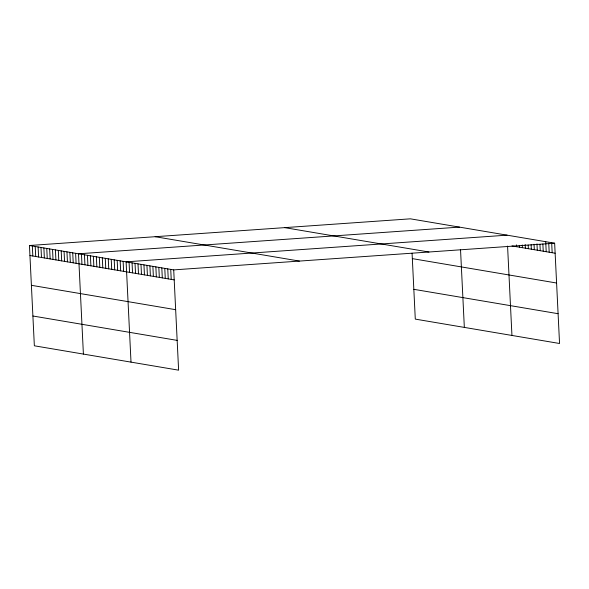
<?xml version="1.0" encoding="UTF-8"?>
<svg xmlns="http://www.w3.org/2000/svg" width="589" height="589" viewBox="0 0 589 589"><rect width="100%" height="100%" fill="white"/><g stroke="black" fill="none" stroke-linecap="round" stroke-linejoin="round"><path stroke-width="0.88" d="M29.45 245.51L173.711 269.887L178.614 370.172L34.353 345.795L29.45 245.51L410.386 218.828L554.647 243.205L559.55 343.49L415.289 319.113L412.072 253.218M459.435 227.118L78.499 253.793L83.402 354.085M507.041 235.166L126.105 261.84L131.008 362.125M173.711 269.887L554.647 243.205M511.996 245.93L555.132 253.218M284.678 227.634L428.939 252.011M412.337 258.63L556.59 283.014M155.157 236.704L299.418 261.082M413.831 289.324L558.092 313.701M29.943 255.523L174.197 279.9M31.394 285.312L175.655 309.689M32.896 316.006L177.156 340.383M551.672 242.705L552.158 252.718M548.742 243.11L549.184 252.217M545.716 241.696L546.209 251.717M542.874 243.927L543.235 251.208M539.944 244.332L540.26 250.708M536.969 243.831L537.286 250.207M534.039 244.236L534.311 249.699M531.109 244.649L531.33 249.199M528.178 245.053L528.355 248.698M525.204 244.553L525.381 248.19M522.274 244.958L522.406 247.689M519.343 245.37L519.432 247.189M516.369 244.862L516.457 246.688M507.571 246.077L511.944 335.45M460.539 249.773L464.338 327.403M170.736 269.387L171.222 279.4M167.755 268.878L168.248 278.892M164.78 268.378L165.273 278.391M161.806 267.877L162.299 277.89M158.831 267.369L159.325 277.39M155.857 266.869L156.343 276.882M152.882 266.368L153.368 276.381M149.908 265.867L150.394 275.88M146.933 265.359L147.419 275.372M143.952 264.859L144.445 274.872M140.977 264.358L141.47 274.371M138.003 263.85L138.496 273.863M135.028 263.349L135.522 273.362M132.054 262.849L132.54 272.862M129.079 262.341L129.565 272.361M123.13 261.339L123.616 271.352M120.156 260.839L120.642 270.852M117.174 260.331L117.667 270.344M114.2 259.83L114.693 269.843M111.225 259.329L111.719 269.342M108.251 258.821L108.744 268.842M105.276 258.321L105.762 268.334M102.302 257.82L102.788 267.833M99.327 257.319L99.813 267.332M96.353 256.811L96.839 266.824M93.371 256.311L93.865 266.324M90.397 255.81L90.89 265.823M87.422 255.302L87.916 265.315M84.448 254.801L84.941 264.814M81.473 254.301L81.959 264.314M75.613 253.307L76.099 263.32M72.727 252.821L73.22 262.834M69.841 252.335L70.334 262.348M66.955 251.849L67.448 261.862M64.068 251.356L64.562 261.369M61.19 250.87L61.676 260.883M58.304 250.384L58.79 260.397M55.418 249.898L55.903 259.911M52.531 249.405L53.025 259.425M49.645 248.919L50.139 258.932M46.759 248.433L47.253 258.446M43.873 247.947L44.366 257.96M40.987 247.461L41.48 257.474M38.108 246.968L38.594 256.981M35.222 246.482L35.708 256.495M32.336 245.996L32.822 256.009"/></g></svg>
